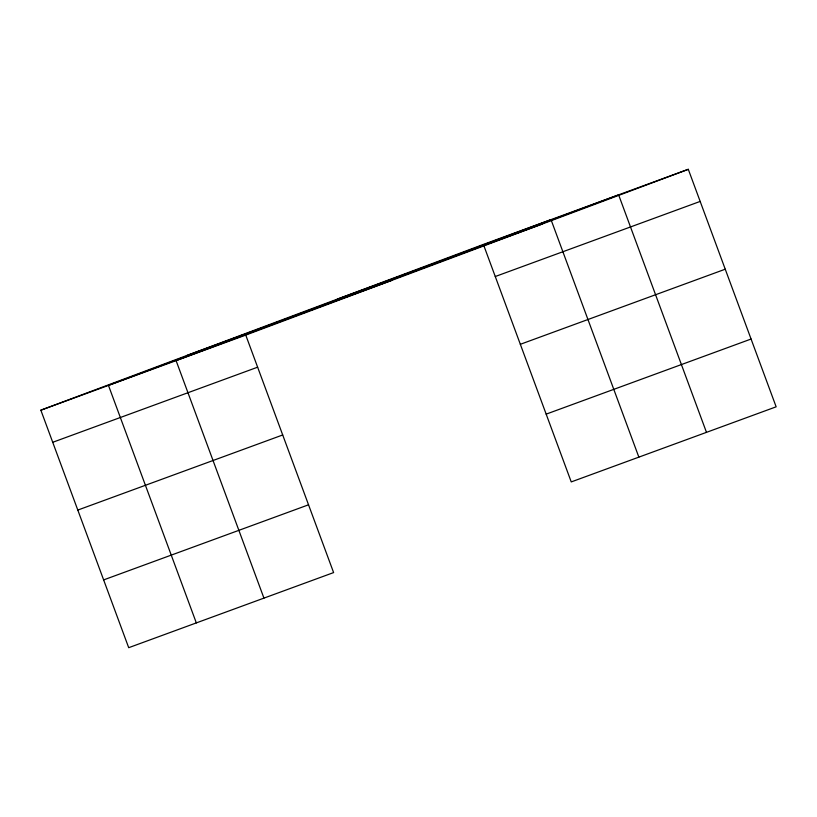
<?xml version="1.0" encoding="UTF-8"?>
<svg xmlns="http://www.w3.org/2000/svg" width="817" height="817" viewBox="0 0 817 817"><rect width="100%" height="100%" fill="white"/><g stroke="black" fill="none" stroke-linecap="round" stroke-linejoin="round"><path stroke-width="1.23" d="M688.292 169.313L245.754 335.082L333.612 572.584L128.708 647.687L40.85 410.185L483.388 244.416L688.292 169.313L776.15 406.815L571.246 481.918L483.827 245.6M337.35 299.114L542.253 224.011M186.889 355.477L391.792 280.374M40.85 410.185L245.754 335.082M495.265 276.524L700.169 201.421M52.727 442.293L257.631 367.19M520.337 344.304L725.241 269.202M77.799 510.074L282.702 434.971M546.175 414.137L751.078 339.035M103.636 579.907L308.54 504.804M706.48 432.356L618.622 194.844L176.084 360.614L263.942 598.126M638.863 457.142L551.005 219.63L108.467 385.399L196.325 622.901"/></g></svg>
